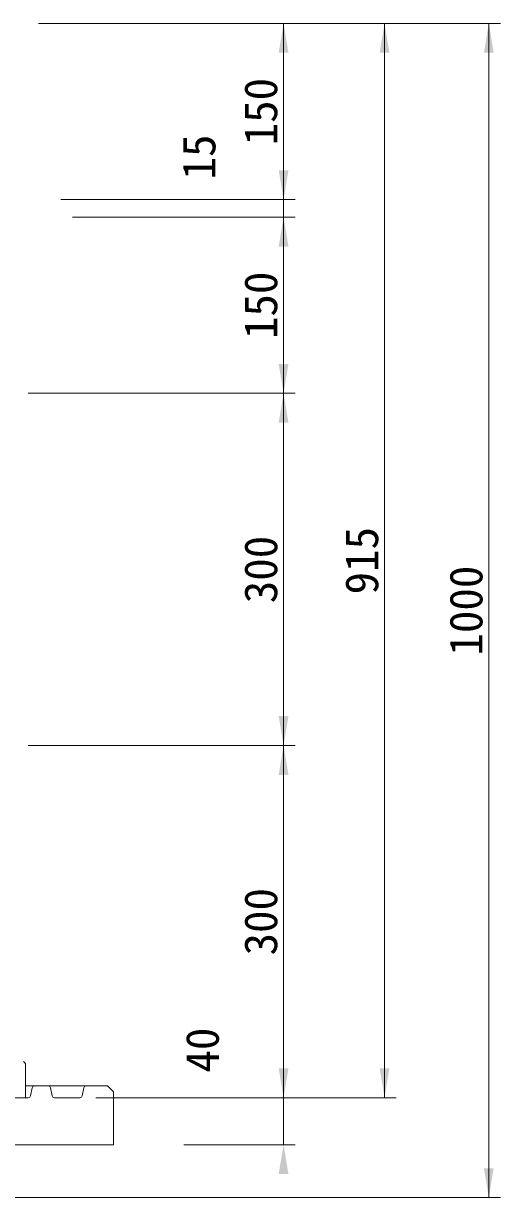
# Model space of a CAD drawing. Units: millimetres, scale not verified. Extents: x -6861 to 6861, y -3554 to 3095.
# Drawn here: x 2021 to 2428, y 121 to 1121 of the extents above; entities that cross this region are included whole.
import ezdxf
from ezdxf.enums import TextEntityAlignment as Align

# ---------------------------------------------------------------- set-up
doc = ezdxf.new("R2010")
doc.units = ezdxf.units.MM
doc.header["$LTSCALE"] = 20
doc.layers.add('0-4_細線', color=7, linetype='Continuous', lineweight=18)
doc.layers.add('0-6_寸法', color=1, linetype='Continuous', lineweight=18)
doc.styles.add('ＭＳ ゴシック', font='')
doc.styles.get('ＭＳ ゴシック').set_extended_font_data('MS Gothic')

msp = doc.modelspace()

# ---------------------------------------------------------------- linework, layer by layer
at = {"layer": '0-4_細線'}
for p, q in [((2022.8, 233.81), (2022.8, 205.78)), ((2022.8, 215.78), (2030.44, 215.78)), ((2028.48, 214.17), (2027.12, 207.38)), ((2030.44, 215.78), (2092.8, 215.78)), ((2030.44, 215.78), (2042.16, 215.78)), ((2045.48, 207.38), (2044.12, 214.17)), ((2072.48, 214.17), (2071.12, 207.38)), ((2097.8, 210.78), (2092.8, 215.78)), ((2097.8, 210.78), (2097.8, 165.78)), ((1822.8, 205.78), (2025.16, 205.78)), ((2069.16, 205.78), (2047.44, 205.78)), ((1547.8, 165.78), (2097.8, 165.78))]:
    msp.add_line(p, q, dxfattribs=at)
for centre, radius, start, end in [((2019.8, 233.81), 3, 0.002, 65.162), ((2030.44, 213.78), 2, 90, 168.691), ((2042.16, 213.78), 2, 11.309, 90), ((2074.44, 213.78), 2, 90, 168.691), ((2025.16, 207.78), 2, 270, 348.691), ((2047.44, 207.78), 2, 191.309, 270), ((2069.16, 207.78), 2, 270, 348.691)]:
    msp.add_arc(centre, radius, start, end, dxfattribs=at)
at = {"layer": '0-6_寸法'}
for p, q in [((2033.8, 1120.78), (2338.79, 1120.78)), ((2033.8, 1120.78), (2252.74, 1120.78)), ((2033.8, 1120.78), (2427.64, 1120.78)), ((2242.74, 165.78), (2242.74, 1120.78)), ((2328.79, 205.78), (2328.79, 1120.78)), ((2417.64, 120.78), (2417.64, 1120.78)), ((2052.8, 970.78), (2252.74, 970.78)), ((2052.8, 970.78), (2252.74, 970.78)), ((2062.8, 955.78), (2252.74, 955.78)), ((2062.8, 955.78), (2252.74, 955.78)), ((2025.06, 805.78), (2252.74, 805.78)), ((2025.06, 805.78), (2252.74, 805.78)), ((2025.06, 505.78), (2252.74, 505.78)), ((2025.06, 505.78), (2252.74, 505.78)), ((2082.8, 205.78), (2252.74, 205.78)), ((2082.8, 205.78), (2338.79, 205.78)), ((2082.8, 205.78), (2252.74, 205.78)), ((2157.8, 165.78), (2252.74, 165.78)), ((1882.8, 120.78), (2427.64, 120.78))]:
    msp.add_line(p, q, dxfattribs=at)
for points in [[(2238.57, 1095.78), (2242.74, 1120.78), (2246.9, 1095.78)], [(2324.63, 1095.78), (2328.79, 1120.78), (2332.96, 1095.78)], [(2413.48, 1095.78), (2417.64, 1120.78), (2421.81, 1095.78)], [(2238.57, 995.78), (2242.74, 970.78), (2246.9, 995.78)], [(2238.57, 995.78), (2242.74, 970.78), (2246.9, 995.78)], [(2238.57, 930.78), (2242.74, 955.78), (2246.9, 930.78)], [(2238.57, 930.78), (2242.74, 955.78), (2246.9, 930.78)], [(2238.57, 830.78), (2242.74, 805.78), (2246.9, 830.78)], [(2238.57, 780.78), (2242.74, 805.78), (2246.9, 780.78)], [(2238.57, 530.78), (2242.74, 505.78), (2246.9, 530.78)], [(2238.57, 480.78), (2242.74, 505.78), (2246.9, 480.78)], [(2238.57, 230.78), (2242.74, 205.78), (2246.9, 230.78)], [(2238.57, 230.78), (2242.74, 205.78), (2246.9, 230.78)], [(2324.63, 230.78), (2328.79, 205.78), (2332.96, 230.78)], [(2238.57, 140.78), (2242.74, 165.78), (2246.9, 140.78)], [(2413.48, 145.78), (2417.64, 120.78), (2421.81, 145.78)]]:
    msp.add_solid(points, dxfattribs=at)

# ---------------------------------------------------------------- texts
at = {"layer": '0-6_寸法', "style": 'ＭＳ ゴシック'}
for s, p in [('150', (2245.78, 1016.98)), ('15', (2193.11, 987.9)), ('150', (2245.78, 851.98)), ('300', (2245.78, 626.98)), ('915', (2331.83, 634.48)), ('1000', (2420.68, 582.38)), ('300', (2245.78, 326.98)), ('40', (2196.02, 227.21))]:
    msp.add_text(s, height=28.15, rotation=90, dxfattribs=at).set_placement(p, align=Align.BOTTOM_LEFT)

doc.saveas('drawing.dxf')
